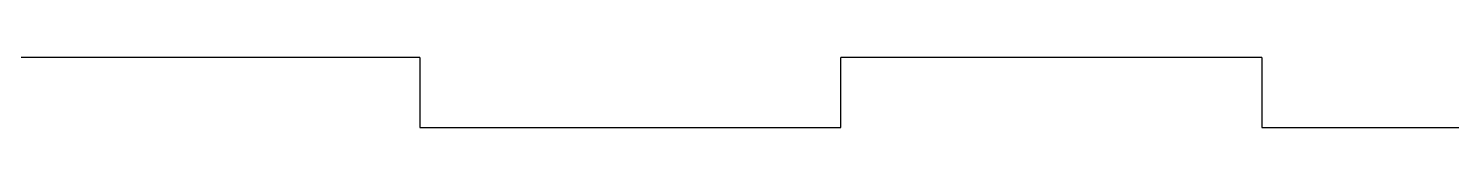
# Model space of a CAD drawing. Extents: x -455 to 382, y -289 to 302.
# Drawn here: x -135.1 to -33.8, y 52.4 to 57.4 of the extents above; entities that cross this region are included whole.
import ezdxf

# ---------------------------------------------------------------- set-up
doc = ezdxf.new("R2010")
doc.units = 0
doc.header["$MEASUREMENT"] = 0
doc.layers.add('EBENE_2', color=7, linetype='CONTINUOUS')

msp = doc.modelspace()

# ---------------------------------------------------------------- linework, layer by layer
at = {"layer": 'EBENE_2', "color": 1}
for points in [[(-107.2567, 57.4386), (-107.2567, 57.4386), (-137.2549, 57.4386), (-137.2549, 57.4386)], [(-107.2567, 57.4386), (-107.2567, 57.4386), (-107.2567, 52.4391), (-107.2567, 52.4391)], [(-77.2585, 52.4391), (-77.2585, 52.4391), (-77.2585, 57.4386), (-77.2585, 57.4386)], [(-47.26, 57.4386), (-47.26, 57.4386), (-77.2585, 57.4386), (-77.2585, 57.4386)], [(-47.26, 57.4386), (-47.26, 57.4386), (-47.26, 52.4391), (-47.26, 52.4391)], [(-107.2567, 52.4391), (-107.2567, 52.4391), (-77.2585, 52.4391), (-77.2585, 52.4391)], [(-47.26, 52.4391), (-47.26, 52.4391), (-17.2618, 52.4391), (-17.2618, 52.4391)]]:
    msp.add_open_spline(points, degree=3, dxfattribs=at)

doc.saveas('drawing.dxf')
